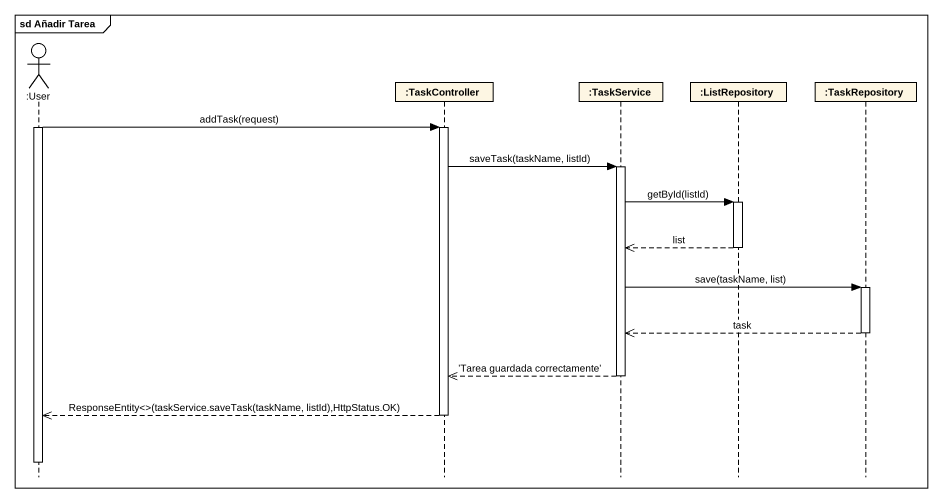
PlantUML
@startuml
mainframe sd Añadir Tarea
hide footbox
actor ":User" as User
participant ":TaskController" as TaskController
participant ":TaskService" as TaskService
participant ":ListRepository" as ListRepository
participant ":TaskRepository" as TaskRepository

activate User
User -> TaskController : addTask(request)
activate TaskController
TaskController -> TaskService : saveTask(taskName, listId)
activate TaskService
TaskService -> ListRepository : getById(listId)
activate ListRepository
ListRepository -->> TaskService : list
deactivate ListRepository
TaskService -> TaskRepository : save(taskName, list)
activate TaskRepository
TaskRepository -->> TaskService : task
deactivate TaskRepository
TaskService -->> TaskController : 'Tarea guardada correctamente'
deactivate TaskService
TaskController -->> User : ResponseEntity<>(taskService.saveTask(taskName, listId),HttpStatus.OK)
deactivate TaskController
deactivate User
@enduml
